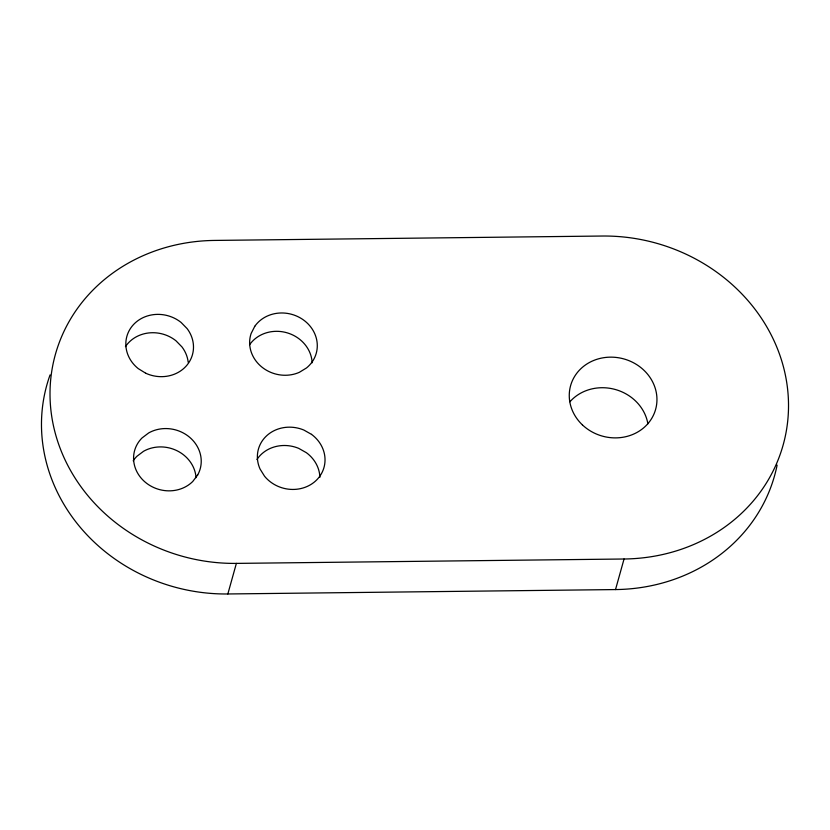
<?xml version="1.0" encoding="UTF-8"?>
<svg xmlns="http://www.w3.org/2000/svg" width="830" height="830" viewBox="0 0 830 830"><rect width="100%" height="100%" fill="white"/><g stroke="black" fill="none" stroke-linecap="round" stroke-linejoin="round"><path stroke-width="1.25" d="M227.845 593.969L236.374 563.394A176.551 160.263 15.6 0 1 50.35 403.899A176.551 160.263 15.6 0 1 214.482 240.43L602.155 236.031A176.551 160.263 15.6 0 1 788.178 395.537A176.551 160.263 15.6 0 1 624.046 559.005L615.518 589.57L227.845 593.969A176.551 160.263 15.6 0 1 50.08 374.88M236.374 563.394L624.046 559.005M777.119 465.091A176.551 160.263 15.6 0 1 615.518 589.57M569.93 401.762A44.135 40.068 15.6 0 1 615.487 389.54A44.135 40.068 15.6 0 1 647.888 423.798M125.444 346.639A34.051 30.907 15.6 0 1 175.95 340.767L181.998 346.961A34.051 30.907 15.6 0 1 188.203 362.305M133.194 460.826A34.051 30.907 15.6 0 1 136.909 456.293L143.569 451.271A34.051 30.907 15.6 0 1 196.046 477.665M256.927 459.509A34.051 30.907 15.6 0 1 298.707 448.366L306.405 452.713A34.051 30.907 15.6 0 1 319.892 477.312M249.664 344.637A34.051 30.907 15.6 0 1 287.035 332.799A34.051 30.907 15.6 0 1 312.142 362.803M254.779 326.294L251.117 333.515A34.051 30.907 15.6 0 0 261.927 367.119A34.051 30.907 15.6 0 0 299.329 372.328L306.519 367.939A34.051 30.907 15.6 0 0 304.994 321.117A34.051 30.907 15.6 0 0 254.779 326.294M197.696 474.947L192.768 481.462A34.051 30.907 15.6 0 1 145.022 482.002A34.051 30.907 15.6 0 1 142.034 437.96L148.695 432.928A34.051 30.907 15.6 0 1 189.79 437.41A34.051 30.907 15.6 0 1 197.696 474.947M311.52 434.37L303.832 430.033A34.051 30.907 15.6 0 0 267.042 435.418A34.051 30.907 15.6 0 0 260.081 469.064L264.573 476.264A34.051 30.907 15.6 0 0 315.358 481.193A34.051 30.907 15.6 0 0 311.52 434.37M145.758 373.241L138.247 368.613A34.051 30.907 15.6 0 1 133.464 324.623A34.051 30.907 15.6 0 1 181.075 322.424L187.124 328.618A34.051 30.907 15.6 0 1 185.858 366.414A34.051 30.907 15.6 0 1 145.758 373.241M582.411 424.898A44.135 40.068 15.6 0 0 655.576 409.522A44.135 40.068 15.6 0 0 601.325 358.135A44.135 40.068 15.6 0 0 582.411 424.898"/></g></svg>
